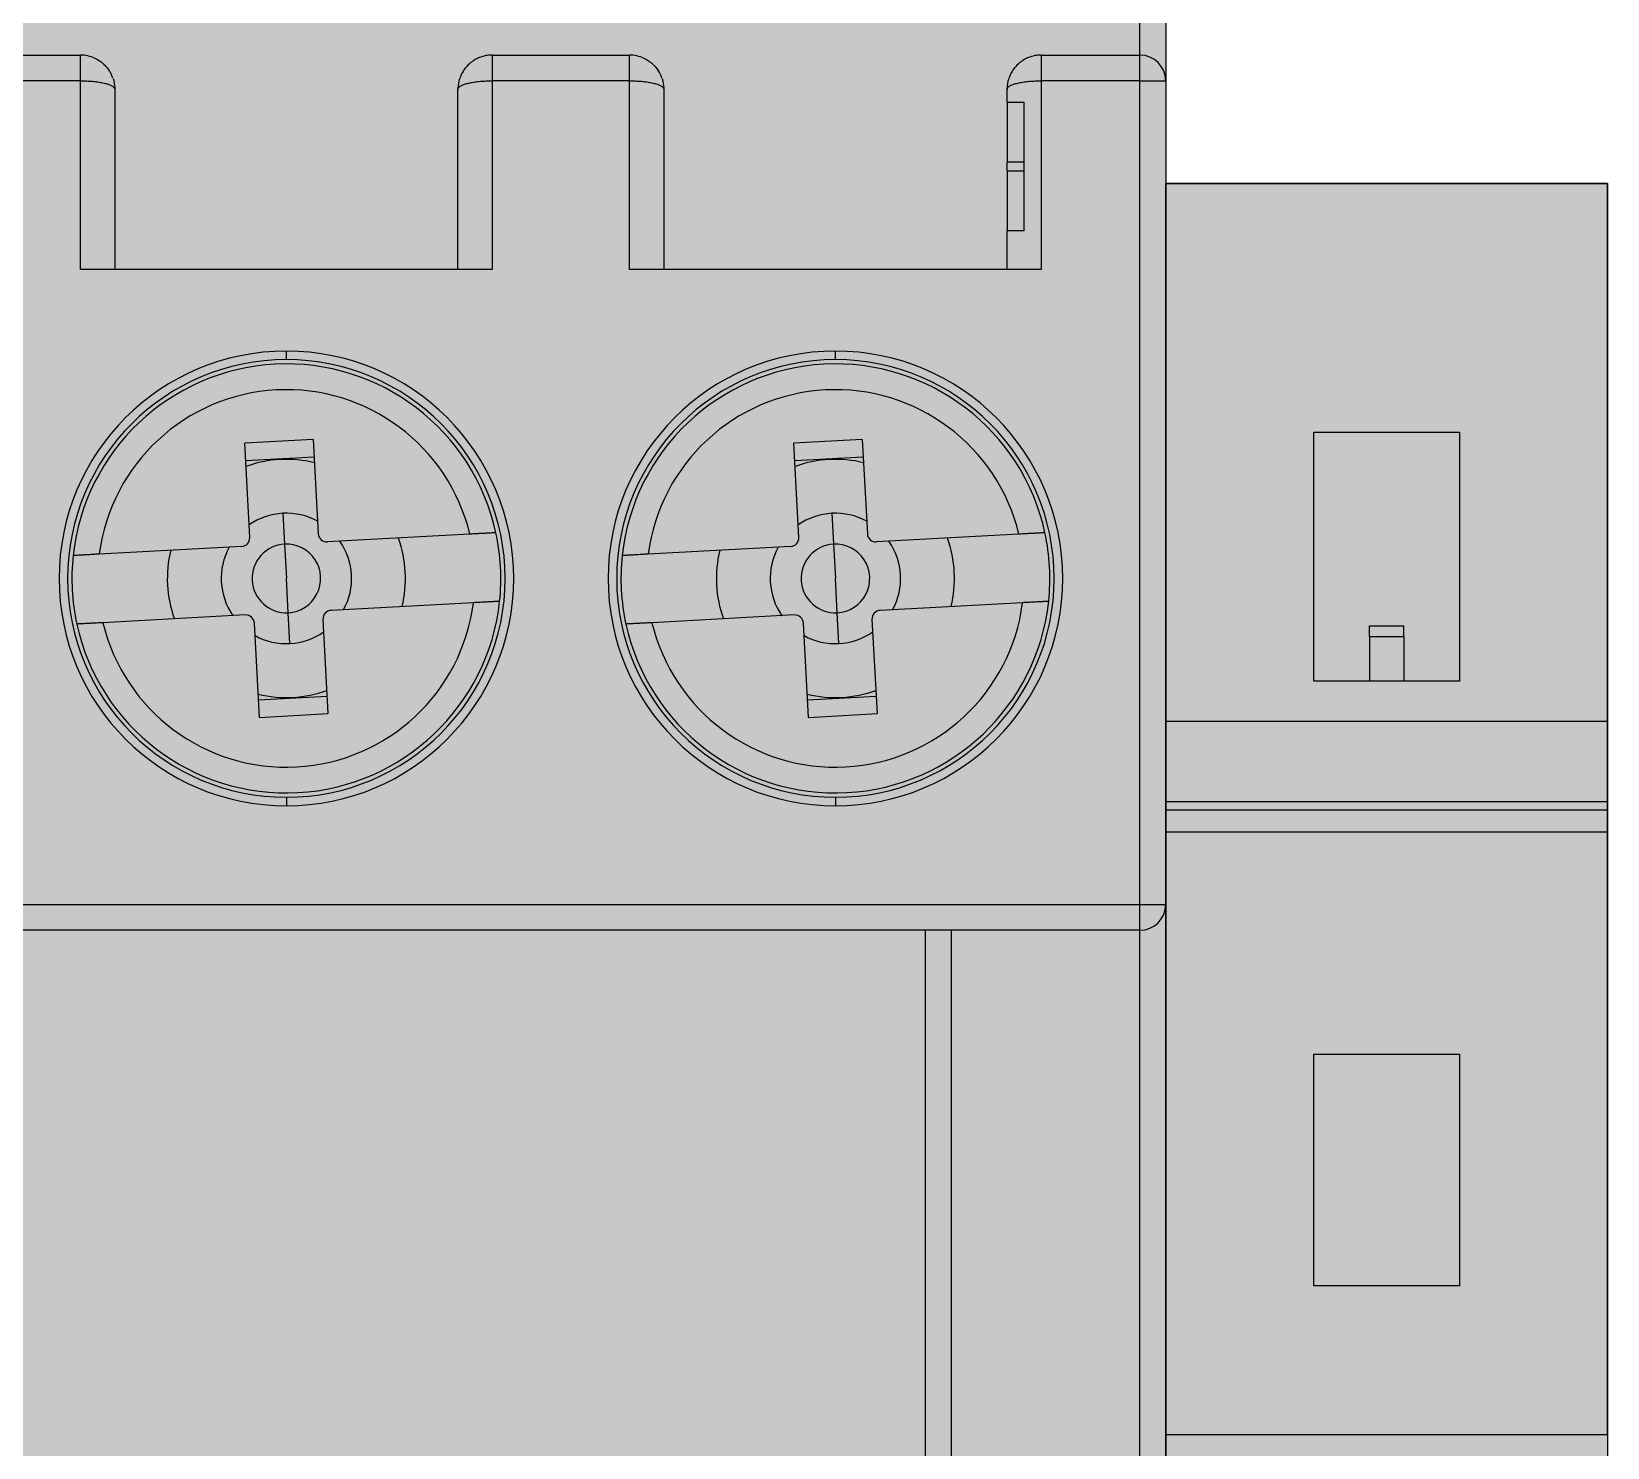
# Model space of a CAD drawing. Extents: x -20 to 2016, y -5898 to 916.
# Drawn here: x 996.33 to 1014.7, y 89.73 to 106.23 of the extents above; entities that cross this region are included whole.
import ezdxf

# ---------------------------------------------------------------- set-up
doc = ezdxf.new("R2010")
doc.units = 0
doc.layers.add('MAIN-1', color=7, linetype='Continuous')
doc.layers.add('SYMS', color=7, linetype='Continuous')

# ---------------------------------------------------------------- blocks, each defined once
blk = doc.blocks.new('clipfix_35_5-select__2', base_point=(-147.547, 71.306))
at = {"color": 7, "linetype": 'Continuous'}
for p, q in [((-147.547, 76.456), (-147.547, 71.306)), ((-141.281, 76.456), (-147.547, 76.456)), ((-141.281, 71.306), (-141.281, 76.456)), ((-140.345, 76.456), (-141.281, 76.456)), ((-140.345, 71.306), (-140.345, 76.456)), ((-140.244, 76.456), (-140.345, 76.456)), ((-140.244, 76.456), (-140.244, 71.306)), ((-139.986, 76.456), (-140.244, 76.456)), ((-139.986, 76.456), (-139.986, 71.306)), ((-132.965, 76.456), (-139.986, 76.456)), ((-132.965, 76.456), (-132.247, 76.456)), ((-132.965, 71.306), (-132.965, 76.456)), ((-144.647, 73.031), (-144.647, 74.731)), ((-144.647, 74.731), (-141.747, 74.731)), ((-141.747, 74.731), (-141.747, 74.081)), ((-137.397, 74.731), (-134.697, 74.731)), ((-137.397, 73.031), (-137.397, 74.731)), ((-134.697, 74.731), (-134.697, 73.031)), ((-142.261, 74.081), (-142.392, 74.081)), ((-142.392, 73.681), (-142.392, 74.081)), ((-142.261, 74.081), (-142.261, 73.681)), ((-142.261, 74.081), (-141.747, 74.081)), ((-141.747, 74.081), (-141.747, 73.681)), ((-142.261, 73.681), (-142.392, 73.681)), ((-142.261, 73.681), (-141.747, 73.681)), ((-141.747, 73.681), (-141.747, 73.031)), ((-141.747, 73.031), (-144.647, 73.031)), ((-134.697, 73.031), (-137.397, 73.031)), ((-141.281, 71.306), (-147.547, 71.306)), ((-140.345, 71.306), (-141.281, 71.306)), ((-140.244, 71.306), (-140.345, 71.306)), ((-139.986, 71.306), (-140.244, 71.306)), ((-132.965, 71.306), (-139.986, 71.306)), ((-132.965, 71.306), (-132.247, 71.306))]:
    blk.add_line(p, q, dxfattribs=at)

msp = doc.modelspace()

# ---------------------------------------------------------------- hatches: boundary and pattern name
at = {"layer": 'SYMS', "true_color": 0x636466}
h = msp.add_hatch(color=251, dxfattribs=at)
h.dxf.hatch_style = 1
h.paths.add_polyline_path([(982.655, 38.159), (1009.555, 38.159), (1009.555, 117.159), (982.655, 117.159)])
h = msp.add_hatch(color=251, dxfattribs=at)
h.dxf.hatch_style = 1
h.paths.add_polyline_path([(1014.705, 104.463), (1009.555, 104.463), (1009.555, 55.863), (1014.705, 55.863)])

# ---------------------------------------------------------------- linework, layer by layer
at = {"layer": 'MAIN-1'}
for p, q in [((1009.255, 105.959), (1009.255, 116.859)), ((1009.555, 116.859), (1009.555, 105.659)), ((995.305, 105.959), (996.905, 105.959)), ((996.926, 105.958), (996.905, 105.959)), ((996.905, 105.659), (996.905, 105.959)), ((996.948, 105.957), (996.926, 105.958)), ((996.969, 105.954), (996.948, 105.957)), ((996.99, 105.95), (996.969, 105.954)), ((997.011, 105.944), (996.99, 105.95)), ((997.032, 105.938), (997.011, 105.944)), ((997.053, 105.931), (997.032, 105.938)), ((997.053, 105.931), (997.065, 105.926)), ((997.065, 105.926), (997.078, 105.919)), ((997.078, 105.919), (997.096, 105.91)), ((997.096, 105.91), (997.115, 105.899)), ((997.115, 105.899), (997.124, 105.893)), ((997.124, 105.893), (997.131, 105.889)), ((997.139, 105.883), (997.131, 105.889)), ((997.146, 105.878), (997.139, 105.883)), ((997.154, 105.872), (997.146, 105.878)), ((997.161, 105.866), (997.154, 105.872)), ((997.168, 105.86), (997.161, 105.866)), ((997.175, 105.854), (997.168, 105.86)), ((997.175, 105.854), (997.189, 105.841)), ((997.189, 105.841), (997.202, 105.827)), ((997.202, 105.827), (997.216, 105.81)), ((1001.407, 105.827), (1001.394, 105.81)), ((1001.42, 105.841), (1001.407, 105.827)), ((1001.434, 105.854), (1001.42, 105.841)), ((1001.441, 105.86), (1001.434, 105.854)), ((1001.448, 105.866), (1001.441, 105.86)), ((1001.456, 105.872), (1001.448, 105.866)), ((1001.463, 105.878), (1001.456, 105.872)), ((1001.47, 105.883), (1001.463, 105.878)), ((1001.478, 105.889), (1001.47, 105.883)), ((1001.485, 105.893), (1001.478, 105.889)), ((1001.494, 105.899), (1001.485, 105.893)), ((1001.513, 105.91), (1001.494, 105.899)), ((1001.531, 105.919), (1001.513, 105.91)), ((1001.544, 105.925), (1001.531, 105.919)), ((1001.554, 105.929), (1001.544, 105.925)), ((1001.572, 105.936), (1001.554, 105.929)), ((1001.59, 105.942), (1001.572, 105.936)), ((1001.609, 105.947), (1001.59, 105.942)), ((1001.628, 105.952), (1001.609, 105.947)), ((1001.647, 105.955), (1001.628, 105.952)), ((1001.666, 105.957), (1001.647, 105.955)), ((1001.685, 105.959), (1001.666, 105.957)), ((1001.705, 105.959), (1001.685, 105.959)), ((1001.705, 105.959), (1003.305, 105.959)), ((1001.705, 105.959), (1001.705, 105.659)), ((1003.326, 105.958), (1003.305, 105.959)), ((1003.305, 105.659), (1003.305, 105.959)), ((1003.348, 105.957), (1003.326, 105.958)), ((1003.369, 105.954), (1003.348, 105.957)), ((1003.39, 105.95), (1003.369, 105.954)), ((1003.411, 105.944), (1003.39, 105.95)), ((1003.432, 105.938), (1003.411, 105.944)), ((1003.453, 105.931), (1003.432, 105.938)), ((1003.453, 105.931), (1003.465, 105.926)), ((1003.465, 105.926), (1003.478, 105.919)), ((1003.478, 105.919), (1003.496, 105.91)), ((1003.496, 105.91), (1003.515, 105.899)), ((1003.515, 105.899), (1003.524, 105.893)), ((1003.524, 105.893), (1003.531, 105.889)), ((1003.539, 105.883), (1003.531, 105.889)), ((1003.546, 105.878), (1003.539, 105.883)), ((1003.554, 105.872), (1003.546, 105.878)), ((1003.561, 105.866), (1003.554, 105.872)), ((1003.568, 105.86), (1003.561, 105.866)), ((1003.575, 105.854), (1003.568, 105.86)), ((1003.575, 105.854), (1003.589, 105.841)), ((1003.589, 105.841), (1003.602, 105.827)), ((1003.602, 105.827), (1003.616, 105.81)), ((1007.807, 105.827), (1007.794, 105.81)), ((1007.82, 105.841), (1007.807, 105.827)), ((1007.834, 105.854), (1007.82, 105.841)), ((1007.841, 105.86), (1007.834, 105.854)), ((1007.848, 105.866), (1007.841, 105.86)), ((1007.856, 105.872), (1007.848, 105.866)), ((1007.863, 105.878), (1007.856, 105.872)), ((1007.87, 105.883), (1007.863, 105.878)), ((1007.878, 105.889), (1007.87, 105.883)), ((1007.885, 105.893), (1007.878, 105.889)), ((1007.894, 105.899), (1007.885, 105.893)), ((1007.913, 105.91), (1007.894, 105.899)), ((1007.931, 105.919), (1007.913, 105.91)), ((1007.944, 105.925), (1007.931, 105.919)), ((1007.954, 105.929), (1007.944, 105.925)), ((1007.972, 105.936), (1007.954, 105.929)), ((1007.99, 105.942), (1007.972, 105.936)), ((1008.009, 105.947), (1007.99, 105.942)), ((1008.028, 105.952), (1008.009, 105.947)), ((1008.047, 105.955), (1008.028, 105.952)), ((1008.066, 105.957), (1008.047, 105.955)), ((1008.085, 105.959), (1008.066, 105.957)), ((1008.105, 105.959), (1008.085, 105.959)), ((1008.105, 105.959), (1009.255, 105.959)), ((1008.105, 105.959), (1008.105, 105.659)), ((1009.255, 105.659), (1009.255, 105.959)), ((996.905, 105.659), (995.305, 105.659)), ((996.905, 103.459), (996.905, 105.659)), ((996.905, 105.659), (996.922, 105.659)), ((996.922, 105.659), (996.94, 105.658)), ((996.94, 105.658), (996.957, 105.658)), ((996.957, 105.658), (996.975, 105.657)), ((996.975, 105.657), (996.992, 105.656)), ((996.992, 105.656), (997.009, 105.655)), ((997.009, 105.655), (997.026, 105.654)), ((997.026, 105.654), (997.043, 105.653)), ((997.043, 105.653), (997.059, 105.651)), ((997.059, 105.651), (997.076, 105.649)), ((997.076, 105.649), (997.092, 105.648)), ((997.092, 105.648), (997.107, 105.645)), ((997.107, 105.645), (997.122, 105.643)), ((997.122, 105.643), (997.137, 105.64)), ((997.137, 105.64), (997.151, 105.638)), ((997.151, 105.638), (997.165, 105.635)), ((997.165, 105.635), (997.179, 105.632)), ((997.179, 105.632), (997.191, 105.629)), ((997.216, 105.81), (997.231, 105.79)), ((997.231, 105.79), (997.241, 105.775)), ((997.245, 105.769), (997.235, 105.784)), ((997.241, 105.775), (997.235, 105.784)), ((997.254, 105.754), (997.245, 105.769)), ((997.262, 105.739), (997.254, 105.754)), ((997.269, 105.723), (997.262, 105.739)), ((997.276, 105.707), (997.269, 105.723)), ((997.282, 105.691), (997.276, 105.707)), ((997.284, 105.685), (997.288, 105.674)), ((997.288, 105.674), (997.293, 105.654)), ((997.293, 105.654), (997.298, 105.629)), ((1001.316, 105.654), (1001.311, 105.629)), ((1001.321, 105.674), (1001.316, 105.654)), ((1001.325, 105.685), (1001.321, 105.674)), ((1001.333, 105.707), (1001.327, 105.691)), ((1001.34, 105.723), (1001.333, 105.707)), ((1001.347, 105.739), (1001.34, 105.723)), ((1001.356, 105.754), (1001.347, 105.739)), ((1001.364, 105.769), (1001.356, 105.754)), ((1001.374, 105.784), (1001.364, 105.769)), ((1001.378, 105.79), (1001.368, 105.775)), ((1001.368, 105.775), (1001.374, 105.784)), ((1001.394, 105.81), (1001.378, 105.79)), ((1001.418, 105.629), (1001.431, 105.632)), ((1001.431, 105.632), (1001.444, 105.635)), ((1001.444, 105.635), (1001.458, 105.638)), ((1001.458, 105.638), (1001.472, 105.64)), ((1001.472, 105.64), (1001.487, 105.643)), ((1001.487, 105.643), (1001.502, 105.645)), ((1001.502, 105.645), (1001.518, 105.648)), ((1001.518, 105.648), (1001.534, 105.649)), ((1001.534, 105.649), (1001.55, 105.651)), ((1001.55, 105.651), (1001.566, 105.653)), ((1001.566, 105.653), (1001.583, 105.654)), ((1001.583, 105.654), (1001.6, 105.655)), ((1001.6, 105.655), (1001.617, 105.656)), ((1001.617, 105.656), (1001.634, 105.657)), ((1001.634, 105.657), (1001.652, 105.658)), ((1001.652, 105.658), (1001.669, 105.658)), ((1001.669, 105.658), (1001.687, 105.659)), ((1001.687, 105.659), (1001.705, 105.659)), ((1003.305, 105.659), (1001.705, 105.659)), ((1001.705, 105.659), (1001.705, 103.459)), ((1003.305, 103.459), (1003.305, 105.659)), ((1003.305, 105.659), (1003.322, 105.659)), ((1003.322, 105.659), (1003.34, 105.658)), ((1003.34, 105.658), (1003.357, 105.658)), ((1003.357, 105.658), (1003.375, 105.657)), ((1003.375, 105.657), (1003.392, 105.656)), ((1003.392, 105.656), (1003.409, 105.655)), ((1003.409, 105.655), (1003.426, 105.654)), ((1003.426, 105.654), (1003.443, 105.653)), ((1003.443, 105.653), (1003.459, 105.651)), ((1003.459, 105.651), (1003.476, 105.649)), ((1003.476, 105.649), (1003.492, 105.648)), ((1003.492, 105.648), (1003.507, 105.645)), ((1003.507, 105.645), (1003.522, 105.643)), ((1003.522, 105.643), (1003.537, 105.64)), ((1003.537, 105.64), (1003.551, 105.638)), ((1003.551, 105.638), (1003.565, 105.635)), ((1003.565, 105.635), (1003.579, 105.632)), ((1003.579, 105.632), (1003.591, 105.629)), ((1003.616, 105.81), (1003.631, 105.79)), ((1003.631, 105.79), (1003.641, 105.775)), ((1003.645, 105.769), (1003.635, 105.784)), ((1003.641, 105.775), (1003.635, 105.784)), ((1003.654, 105.754), (1003.645, 105.769)), ((1003.662, 105.739), (1003.654, 105.754)), ((1003.669, 105.723), (1003.662, 105.739)), ((1003.676, 105.707), (1003.669, 105.723)), ((1003.682, 105.691), (1003.676, 105.707)), ((1003.684, 105.685), (1003.688, 105.674)), ((1003.688, 105.674), (1003.693, 105.654)), ((1003.693, 105.654), (1003.698, 105.629)), ((1007.716, 105.654), (1007.711, 105.629)), ((1007.721, 105.674), (1007.716, 105.654)), ((1007.725, 105.685), (1007.721, 105.674)), ((1007.733, 105.707), (1007.727, 105.691)), ((1007.74, 105.723), (1007.733, 105.707)), ((1007.747, 105.739), (1007.74, 105.723)), ((1007.756, 105.754), (1007.747, 105.739)), ((1007.764, 105.769), (1007.756, 105.754)), ((1007.774, 105.784), (1007.764, 105.769)), ((1007.778, 105.79), (1007.768, 105.775)), ((1007.768, 105.775), (1007.774, 105.784)), ((1007.794, 105.81), (1007.778, 105.79)), ((1007.818, 105.629), (1007.831, 105.632)), ((1007.831, 105.632), (1007.844, 105.635)), ((1007.844, 105.635), (1007.858, 105.638)), ((1007.858, 105.638), (1007.872, 105.64)), ((1007.872, 105.64), (1007.887, 105.643)), ((1007.887, 105.643), (1007.902, 105.645)), ((1007.902, 105.645), (1007.918, 105.648)), ((1007.918, 105.648), (1007.934, 105.649)), ((1007.934, 105.649), (1007.95, 105.651)), ((1007.95, 105.651), (1007.966, 105.653)), ((1007.966, 105.653), (1007.983, 105.654)), ((1007.983, 105.654), (1008, 105.655)), ((1008, 105.655), (1008.017, 105.656)), ((1008.017, 105.656), (1008.034, 105.657)), ((1008.034, 105.657), (1008.052, 105.658)), ((1008.052, 105.658), (1008.069, 105.658)), ((1008.069, 105.658), (1008.087, 105.659)), ((1008.087, 105.659), (1008.105, 105.659)), ((1009.255, 105.659), (1008.105, 105.659)), ((1008.105, 105.659), (1008.105, 103.459)), ((1009.255, 96.059), (1009.255, 105.659)), ((1009.255, 105.659), (1009.555, 105.659)), ((1009.555, 105.659), (1009.555, 96.059)), ((997.191, 105.629), (997.204, 105.626)), ((997.204, 105.626), (997.215, 105.622)), ((997.215, 105.622), (997.226, 105.619)), ((997.226, 105.619), (997.237, 105.615)), ((997.237, 105.615), (997.246, 105.611)), ((997.246, 105.611), (997.255, 105.607)), ((997.255, 105.607), (997.264, 105.603)), ((997.264, 105.603), (997.271, 105.599)), ((997.271, 105.599), (997.278, 105.595)), ((997.278, 105.595), (997.284, 105.591)), ((997.284, 105.591), (997.29, 105.586)), ((997.29, 105.586), (997.294, 105.582)), ((997.294, 105.582), (997.298, 105.578)), ((997.298, 105.629), (997.302, 105.605)), ((997.298, 105.578), (997.301, 105.573)), ((997.301, 105.573), (997.303, 105.569)), ((997.302, 105.605), (997.304, 105.58)), ((997.303, 105.569), (997.304, 105.564)), ((997.304, 105.58), (997.305, 105.559)), ((997.304, 105.564), (997.305, 105.559)), ((997.305, 105.559), (997.305, 103.459)), ((1001.307, 105.605), (1001.305, 105.58)), ((1001.305, 105.58), (1001.305, 105.559)), ((1001.305, 105.564), (1001.306, 105.569)), ((1001.305, 105.559), (1001.305, 105.564)), ((1001.305, 103.459), (1001.305, 105.559)), ((1001.306, 105.569), (1001.308, 105.573)), ((1001.311, 105.629), (1001.307, 105.605)), ((1001.308, 105.573), (1001.311, 105.578)), ((1001.311, 105.578), (1001.315, 105.582)), ((1001.315, 105.582), (1001.319, 105.586)), ((1001.319, 105.586), (1001.325, 105.591)), ((1001.325, 105.591), (1001.331, 105.595)), ((1001.331, 105.595), (1001.338, 105.599)), ((1001.338, 105.599), (1001.345, 105.603)), ((1001.345, 105.603), (1001.354, 105.607)), ((1001.354, 105.607), (1001.363, 105.611)), ((1001.363, 105.611), (1001.372, 105.615)), ((1001.372, 105.615), (1001.383, 105.619)), ((1001.383, 105.619), (1001.394, 105.622)), ((1001.394, 105.622), (1001.406, 105.626)), ((1001.406, 105.626), (1001.418, 105.629)), ((1003.591, 105.629), (1003.604, 105.626)), ((1003.604, 105.626), (1003.615, 105.622)), ((1003.615, 105.622), (1003.626, 105.619)), ((1003.626, 105.619), (1003.637, 105.615)), ((1003.637, 105.615), (1003.646, 105.611)), ((1003.646, 105.611), (1003.655, 105.607)), ((1003.655, 105.607), (1003.664, 105.603)), ((1003.664, 105.603), (1003.671, 105.599)), ((1003.671, 105.599), (1003.678, 105.595)), ((1003.678, 105.595), (1003.684, 105.591)), ((1003.684, 105.591), (1003.69, 105.586)), ((1003.69, 105.586), (1003.694, 105.582)), ((1003.694, 105.582), (1003.698, 105.578)), ((1003.698, 105.629), (1003.702, 105.605)), ((1003.698, 105.578), (1003.701, 105.573)), ((1003.701, 105.573), (1003.703, 105.569)), ((1003.702, 105.605), (1003.704, 105.58)), ((1003.703, 105.569), (1003.704, 105.564)), ((1003.704, 105.58), (1003.705, 105.559)), ((1003.704, 105.564), (1003.705, 105.559)), ((1003.705, 105.559), (1003.705, 103.459)), ((1007.707, 105.605), (1007.705, 105.58)), ((1007.705, 105.58), (1007.705, 105.559)), ((1007.705, 105.564), (1007.706, 105.569)), ((1007.705, 105.559), (1007.705, 105.564)), ((1007.705, 105.409), (1007.705, 105.559)), ((1007.706, 105.569), (1007.708, 105.573)), ((1007.711, 105.629), (1007.707, 105.605)), ((1007.708, 105.573), (1007.711, 105.578)), ((1007.711, 105.578), (1007.715, 105.582)), ((1007.715, 105.582), (1007.719, 105.586)), ((1007.719, 105.586), (1007.725, 105.591)), ((1007.725, 105.591), (1007.731, 105.595)), ((1007.731, 105.595), (1007.738, 105.599)), ((1007.738, 105.599), (1007.745, 105.603)), ((1007.745, 105.603), (1007.754, 105.607)), ((1007.754, 105.607), (1007.763, 105.611)), ((1007.763, 105.611), (1007.772, 105.615)), ((1007.772, 105.615), (1007.783, 105.619)), ((1007.783, 105.619), (1007.794, 105.622)), ((1007.794, 105.622), (1007.806, 105.626)), ((1007.806, 105.626), (1007.818, 105.629)), ((1007.705, 105.409), (1007.705, 104.709)), ((1007.705, 105.409), (1007.905, 105.409)), ((1007.905, 103.909), (1007.905, 105.409)), ((1007.705, 104.609), (1007.705, 104.709)), ((1007.905, 104.709), (1007.705, 104.709)), ((1007.705, 104.609), (1007.705, 103.909)), ((1007.705, 104.609), (1007.905, 104.609)), ((1007.705, 103.459), (1007.705, 103.909)), ((1007.905, 103.909), (1007.705, 103.909)), ((1001.705, 103.459), (996.905, 103.459)), ((1008.105, 103.459), (1003.305, 103.459)), ((999.305, 102.409), (999.305, 102.509)), ((1005.705, 102.409), (1005.705, 102.509)), ((999.618, 101.478), (998.819, 101.435)), ((998.878, 100.337), (998.819, 101.435)), ((999.618, 101.478), (999.677, 100.38)), ((1006.018, 101.478), (1005.219, 101.435)), ((1005.278, 100.337), (1005.219, 101.435)), ((1006.018, 101.478), (1006.077, 100.38)), ((998.83, 101.235), (999.629, 101.278)), ((1005.23, 101.235), (1006.029, 101.278)), ((999.264, 100.618), (999.283, 100.258)), ((1005.664, 100.618), (1005.683, 100.258)), ((1001.443, 100.375), (999.782, 100.285)), ((1001.458, 100.376), (1001.443, 100.375)), ((1001.472, 100.376), (1001.458, 100.376)), ((1001.486, 100.377), (1001.472, 100.376)), ((1001.499, 100.378), (1001.486, 100.377)), ((1001.512, 100.379), (1001.499, 100.378)), ((1001.526, 100.379), (1001.512, 100.379)), ((1001.539, 100.38), (1001.526, 100.379)), ((1001.551, 100.381), (1001.539, 100.38)), ((1001.564, 100.381), (1001.551, 100.381)), ((1001.576, 100.382), (1001.564, 100.381)), ((1001.588, 100.383), (1001.576, 100.382)), ((1001.6, 100.383), (1001.588, 100.383)), ((1001.612, 100.384), (1001.6, 100.383)), ((1001.623, 100.384), (1001.612, 100.384)), ((1001.634, 100.385), (1001.623, 100.384)), ((1001.644, 100.386), (1001.634, 100.385)), ((1001.654, 100.386), (1001.644, 100.386)), ((1001.664, 100.387), (1001.654, 100.386)), ((1001.673, 100.387), (1001.664, 100.387)), ((1001.682, 100.388), (1001.673, 100.387)), ((1001.69, 100.388), (1001.682, 100.388)), ((1001.698, 100.389), (1001.69, 100.388)), ((1001.705, 100.389), (1001.698, 100.389)), ((1001.712, 100.389), (1001.705, 100.389)), ((1001.718, 100.39), (1001.712, 100.389)), ((1001.723, 100.39), (1001.718, 100.39)), ((1001.728, 100.39), (1001.723, 100.39)), ((1001.733, 100.39), (1001.728, 100.39)), ((1001.736, 100.391), (1001.733, 100.39)), ((1001.74, 100.391), (1001.736, 100.391)), ((1001.742, 100.391), (1001.74, 100.391)), ((1001.745, 100.391), (1001.742, 100.391)), ((1001.746, 100.391), (1001.745, 100.391)), ((1001.747, 100.391), (1001.746, 100.391)), ((1001.747, 100.391), (1001.747, 100.391)), ((1007.843, 100.375), (1006.182, 100.285)), ((1007.858, 100.376), (1007.843, 100.375)), ((1007.872, 100.376), (1007.858, 100.376)), ((1007.886, 100.377), (1007.872, 100.376)), ((1007.899, 100.378), (1007.886, 100.377)), ((1007.912, 100.379), (1007.899, 100.378)), ((1007.926, 100.379), (1007.912, 100.379)), ((1007.939, 100.38), (1007.926, 100.379)), ((1007.951, 100.381), (1007.939, 100.38)), ((1007.964, 100.381), (1007.951, 100.381)), ((1007.976, 100.382), (1007.964, 100.381)), ((1007.988, 100.383), (1007.976, 100.382)), ((1008, 100.383), (1007.988, 100.383)), ((1008.012, 100.384), (1008, 100.383)), ((1008.023, 100.384), (1008.012, 100.384)), ((1008.034, 100.385), (1008.023, 100.384)), ((1008.044, 100.386), (1008.034, 100.385)), ((1008.054, 100.386), (1008.044, 100.386)), ((1008.064, 100.387), (1008.054, 100.386)), ((1008.073, 100.387), (1008.064, 100.387)), ((1008.082, 100.388), (1008.073, 100.387)), ((1008.09, 100.388), (1008.082, 100.388)), ((1008.098, 100.389), (1008.09, 100.388)), ((1008.105, 100.389), (1008.098, 100.389)), ((1008.112, 100.389), (1008.105, 100.389)), ((1008.118, 100.39), (1008.112, 100.389)), ((1008.123, 100.39), (1008.118, 100.39)), ((1008.128, 100.39), (1008.123, 100.39)), ((1008.133, 100.39), (1008.128, 100.39)), ((1008.136, 100.391), (1008.133, 100.39)), ((1008.14, 100.391), (1008.136, 100.391)), ((1008.142, 100.391), (1008.14, 100.391)), ((1008.145, 100.391), (1008.142, 100.391)), ((1008.146, 100.391), (1008.145, 100.391)), ((1008.147, 100.391), (1008.146, 100.391)), ((1008.147, 100.391), (1008.147, 100.391)), ((996.82, 100.126), (996.819, 100.126)), ((996.819, 100.126), (996.819, 100.126)), ((996.822, 100.126), (996.82, 100.126)), ((996.824, 100.126), (996.822, 100.126)), ((996.826, 100.126), (996.824, 100.126)), ((996.83, 100.126), (996.826, 100.126)), ((996.834, 100.126), (996.83, 100.126)), ((996.838, 100.127), (996.834, 100.126)), ((996.843, 100.127), (996.838, 100.127)), ((996.849, 100.127), (996.843, 100.127)), ((996.855, 100.128), (996.849, 100.127)), ((996.861, 100.128), (996.855, 100.128)), ((996.868, 100.128), (996.861, 100.128)), ((996.876, 100.129), (996.868, 100.128)), ((996.884, 100.129), (996.876, 100.129)), ((996.893, 100.13), (996.884, 100.129)), ((996.902, 100.13), (996.893, 100.13)), ((996.912, 100.131), (996.902, 100.13)), ((996.922, 100.131), (996.912, 100.131)), ((996.932, 100.132), (996.922, 100.131)), ((996.943, 100.132), (996.932, 100.132)), ((996.955, 100.133), (996.943, 100.132)), ((996.966, 100.134), (996.955, 100.133)), ((996.978, 100.134), (996.966, 100.134)), ((996.99, 100.135), (996.978, 100.134)), ((997.002, 100.135), (996.99, 100.135)), ((997.015, 100.136), (997.002, 100.135)), ((997.028, 100.137), (997.015, 100.136)), ((997.041, 100.138), (997.028, 100.137)), ((997.054, 100.138), (997.041, 100.138)), ((997.067, 100.139), (997.054, 100.138)), ((997.081, 100.14), (997.067, 100.139)), ((997.094, 100.14), (997.081, 100.14)), ((997.109, 100.141), (997.094, 100.14)), ((997.123, 100.142), (997.109, 100.141)), ((998.784, 100.231), (997.123, 100.142)), ((999.283, 100.258), (999.305, 99.859)), ((1003.22, 100.126), (1003.219, 100.126)), ((1003.219, 100.126), (1003.219, 100.126)), ((1003.222, 100.126), (1003.22, 100.126)), ((1003.224, 100.126), (1003.222, 100.126)), ((1003.226, 100.126), (1003.224, 100.126)), ((1003.23, 100.126), (1003.226, 100.126)), ((1003.234, 100.126), (1003.23, 100.126)), ((1003.238, 100.127), (1003.234, 100.126)), ((1003.243, 100.127), (1003.238, 100.127)), ((1003.249, 100.127), (1003.243, 100.127)), ((1003.255, 100.128), (1003.249, 100.127)), ((1003.261, 100.128), (1003.255, 100.128)), ((1003.268, 100.128), (1003.261, 100.128)), ((1003.276, 100.129), (1003.268, 100.128)), ((1003.284, 100.129), (1003.276, 100.129)), ((1003.293, 100.13), (1003.284, 100.129)), ((1003.302, 100.13), (1003.293, 100.13)), ((1003.312, 100.131), (1003.302, 100.13)), ((1003.322, 100.131), (1003.312, 100.131)), ((1003.332, 100.132), (1003.322, 100.131)), ((1003.343, 100.132), (1003.332, 100.132)), ((1003.355, 100.133), (1003.343, 100.132)), ((1003.366, 100.134), (1003.355, 100.133)), ((1003.378, 100.134), (1003.366, 100.134)), ((1003.39, 100.135), (1003.378, 100.134)), ((1003.402, 100.135), (1003.39, 100.135)), ((1003.415, 100.136), (1003.402, 100.135)), ((1003.428, 100.137), (1003.415, 100.136)), ((1003.441, 100.138), (1003.428, 100.137)), ((1003.454, 100.138), (1003.441, 100.138)), ((1003.467, 100.139), (1003.454, 100.138)), ((1003.481, 100.14), (1003.467, 100.139)), ((1003.494, 100.14), (1003.481, 100.14)), ((1003.509, 100.141), (1003.494, 100.14)), ((1003.523, 100.142), (1003.509, 100.141)), ((1005.184, 100.231), (1003.523, 100.142)), ((1005.683, 100.258), (1005.705, 99.859)), ((999.326, 99.46), (999.305, 99.859)), ((1005.726, 99.46), (1005.705, 99.859)), ((1001.486, 99.576), (999.825, 99.486)), ((1001.501, 99.577), (1001.486, 99.576)), ((1001.515, 99.577), (1001.501, 99.577)), ((1001.529, 99.578), (1001.515, 99.577)), ((1001.542, 99.579), (1001.529, 99.578)), ((1001.556, 99.58), (1001.542, 99.579)), ((1001.569, 99.58), (1001.556, 99.58)), ((1001.582, 99.581), (1001.569, 99.58)), ((1001.594, 99.582), (1001.582, 99.581)), ((1001.607, 99.582), (1001.594, 99.582)), ((1001.619, 99.583), (1001.607, 99.582)), ((1001.631, 99.584), (1001.619, 99.583)), ((1001.643, 99.584), (1001.631, 99.584)), ((1001.655, 99.585), (1001.643, 99.584)), ((1001.666, 99.586), (1001.655, 99.585)), ((1001.677, 99.586), (1001.666, 99.586)), ((1001.687, 99.587), (1001.677, 99.586)), ((1001.697, 99.587), (1001.687, 99.587)), ((1001.707, 99.588), (1001.697, 99.587)), ((1001.716, 99.588), (1001.707, 99.588)), ((1001.725, 99.589), (1001.716, 99.588)), ((1001.733, 99.589), (1001.725, 99.589)), ((1001.741, 99.59), (1001.733, 99.589)), ((1001.748, 99.59), (1001.741, 99.59)), ((1001.755, 99.59), (1001.748, 99.59)), ((1001.761, 99.591), (1001.755, 99.59)), ((1001.766, 99.591), (1001.761, 99.591)), ((1001.771, 99.591), (1001.766, 99.591)), ((1001.776, 99.592), (1001.771, 99.591)), ((1001.78, 99.592), (1001.776, 99.592)), ((1001.783, 99.592), (1001.78, 99.592)), ((1001.786, 99.592), (1001.783, 99.592)), ((1001.788, 99.592), (1001.786, 99.592)), ((1001.789, 99.592), (1001.788, 99.592)), ((1001.79, 99.592), (1001.789, 99.592)), ((1001.79, 99.592), (1001.79, 99.592)), ((1007.886, 99.576), (1006.225, 99.486)), ((1007.901, 99.577), (1007.886, 99.576)), ((1007.915, 99.577), (1007.901, 99.577)), ((1007.929, 99.578), (1007.915, 99.577)), ((1007.942, 99.579), (1007.929, 99.578)), ((1007.956, 99.58), (1007.942, 99.579)), ((1007.969, 99.58), (1007.956, 99.58)), ((1007.982, 99.581), (1007.969, 99.58)), ((1007.994, 99.582), (1007.982, 99.581)), ((1008.007, 99.582), (1007.994, 99.582)), ((1008.019, 99.583), (1008.007, 99.582)), ((1008.031, 99.584), (1008.019, 99.583)), ((1008.043, 99.584), (1008.031, 99.584)), ((1008.055, 99.585), (1008.043, 99.584)), ((1008.066, 99.586), (1008.055, 99.585)), ((1008.077, 99.586), (1008.066, 99.586)), ((1008.087, 99.587), (1008.077, 99.586)), ((1008.097, 99.587), (1008.087, 99.587)), ((1008.107, 99.588), (1008.097, 99.587)), ((1008.116, 99.588), (1008.107, 99.588)), ((1008.125, 99.589), (1008.116, 99.588)), ((1008.133, 99.589), (1008.125, 99.589)), ((1008.141, 99.59), (1008.133, 99.589)), ((1008.148, 99.59), (1008.141, 99.59)), ((1008.155, 99.59), (1008.148, 99.59)), ((1008.161, 99.591), (1008.155, 99.59)), ((1008.166, 99.591), (1008.161, 99.591)), ((1008.171, 99.591), (1008.166, 99.591)), ((1008.176, 99.592), (1008.171, 99.591)), ((1008.18, 99.592), (1008.176, 99.592)), ((1008.183, 99.592), (1008.18, 99.592)), ((1008.186, 99.592), (1008.183, 99.592)), ((1008.188, 99.592), (1008.186, 99.592)), ((1008.189, 99.592), (1008.188, 99.592)), ((1008.19, 99.592), (1008.189, 99.592)), ((1008.19, 99.592), (1008.19, 99.592)), ((998.827, 99.433), (997.166, 99.343)), ((999.345, 99.1), (999.326, 99.46)), ((1005.227, 99.433), (1003.566, 99.343)), ((1005.745, 99.1), (1005.726, 99.46)), ((996.863, 99.327), (996.862, 99.327)), ((996.862, 99.327), (996.862, 99.327)), ((996.865, 99.327), (996.863, 99.327)), ((996.867, 99.327), (996.865, 99.327)), ((996.869, 99.327), (996.867, 99.327)), ((996.873, 99.327), (996.869, 99.327)), ((996.877, 99.328), (996.873, 99.327)), ((996.881, 99.328), (996.877, 99.328)), ((996.886, 99.328), (996.881, 99.328)), ((996.892, 99.328), (996.886, 99.328)), ((996.898, 99.329), (996.892, 99.328)), ((996.904, 99.329), (996.898, 99.329)), ((996.911, 99.329), (996.904, 99.329)), ((996.919, 99.33), (996.911, 99.329)), ((996.927, 99.33), (996.919, 99.33)), ((996.936, 99.331), (996.927, 99.33)), ((996.945, 99.331), (996.936, 99.331)), ((996.955, 99.332), (996.945, 99.331)), ((996.965, 99.332), (996.955, 99.332)), ((996.975, 99.333), (996.965, 99.332)), ((996.986, 99.333), (996.975, 99.333)), ((996.998, 99.334), (996.986, 99.333)), ((997.009, 99.335), (996.998, 99.334)), ((997.021, 99.335), (997.009, 99.335)), ((997.033, 99.336), (997.021, 99.335)), ((997.045, 99.337), (997.033, 99.336)), ((997.058, 99.337), (997.045, 99.337)), ((997.071, 99.338), (997.058, 99.337)), ((997.084, 99.339), (997.071, 99.338)), ((997.097, 99.339), (997.084, 99.339)), ((997.11, 99.34), (997.097, 99.339)), ((997.124, 99.341), (997.11, 99.34)), ((997.137, 99.342), (997.124, 99.341)), ((997.152, 99.342), (997.137, 99.342)), ((997.166, 99.343), (997.152, 99.342)), ((998.991, 98.24), (998.932, 99.338)), ((999.731, 99.381), (999.79, 98.283)), ((1003.263, 99.327), (1003.262, 99.327)), ((1003.262, 99.327), (1003.262, 99.327)), ((1003.265, 99.327), (1003.263, 99.327)), ((1003.267, 99.327), (1003.265, 99.327)), ((1003.269, 99.327), (1003.267, 99.327)), ((1003.273, 99.327), (1003.269, 99.327)), ((1003.277, 99.328), (1003.273, 99.327)), ((1003.281, 99.328), (1003.277, 99.328)), ((1003.286, 99.328), (1003.281, 99.328)), ((1003.292, 99.328), (1003.286, 99.328)), ((1003.298, 99.329), (1003.292, 99.328)), ((1003.304, 99.329), (1003.298, 99.329)), ((1003.311, 99.329), (1003.304, 99.329)), ((1003.319, 99.33), (1003.311, 99.329)), ((1003.327, 99.33), (1003.319, 99.33)), ((1003.336, 99.331), (1003.327, 99.33)), ((1003.345, 99.331), (1003.336, 99.331)), ((1003.355, 99.332), (1003.345, 99.331)), ((1003.365, 99.332), (1003.355, 99.332)), ((1003.375, 99.333), (1003.365, 99.332)), ((1003.386, 99.333), (1003.375, 99.333)), ((1003.398, 99.334), (1003.386, 99.333)), ((1003.409, 99.335), (1003.398, 99.334)), ((1003.421, 99.335), (1003.409, 99.335)), ((1003.433, 99.336), (1003.421, 99.335)), ((1003.445, 99.337), (1003.433, 99.336)), ((1003.458, 99.337), (1003.445, 99.337)), ((1003.471, 99.338), (1003.458, 99.337)), ((1003.484, 99.339), (1003.471, 99.338)), ((1003.497, 99.339), (1003.484, 99.339)), ((1003.51, 99.34), (1003.497, 99.339)), ((1003.524, 99.341), (1003.51, 99.34)), ((1003.537, 99.342), (1003.524, 99.341)), ((1003.552, 99.342), (1003.537, 99.342)), ((1003.566, 99.343), (1003.552, 99.342)), ((1005.391, 98.24), (1005.332, 99.338)), ((1006.131, 99.381), (1006.19, 98.283)), ((999.779, 98.483), (998.981, 98.439)), ((1006.179, 98.483), (1005.381, 98.439)), ((998.991, 98.24), (999.79, 98.283)), ((1005.391, 98.24), (1006.19, 98.283)), ((999.305, 97.309), (999.305, 97.209)), ((1005.705, 97.309), (1005.705, 97.209)), ((982.955, 96.059), (1009.255, 96.059)), ((1009.255, 95.759), (1009.255, 96.059)), ((1009.255, 96.059), (1009.555, 96.059)), ((1009.555, 96.059), (1009.555, 80.759)), ((1009.255, 95.759), (982.955, 95.759)), ((1006.755, 80.357), (1006.755, 95.759)), ((1007.055, 95.759), (1007.055, 81.025)), ((1009.255, 80.759), (1009.255, 95.759))]:
    msp.add_line(p, q, dxfattribs=at)
for centre, radius, start, end in [((1009.255, 105.659), 0.3, 0, 90), ((999.305, 99.859), 2.65, 0, 180), ((1005.705, 99.859), 2.65, 0, 180), ((999.305, 99.859), 2.55, 90, 270), ((999.305, 99.859), 2.5, 12.2917, 173.8779), ((999.305, 99.859), 2.55, 270, 90), ((1005.705, 99.859), 2.55, 90, 270), ((1005.705, 99.859), 2.5, 12.2917, 173.8779), ((1005.705, 99.859), 2.55, 270, 90), ((999.305, 99.859), 2.2, 13.5605, 172.6091), ((1005.705, 99.859), 2.2, 13.5605, 172.6091), ((999.305, 99.859), 1.388, 93.0848, 109.8381), ((999.305, 99.859), 1.388, 76.3316, 93.0848), ((1005.705, 99.859), 1.388, 93.0848, 109.8381), ((1005.705, 99.859), 1.388, 76.3316, 93.0848), ((999.305, 99.859), 0.76, 93.0849, 124.8522), ((999.305, 99.859), 0.76, 61.3174, 93.0849), ((1005.705, 99.859), 0.76, 93.0849, 124.8522), ((1005.705, 99.859), 0.76, 61.3174, 93.0849), ((998.778, 100.331), 0.1, 273.0846, 3.0846), ((999.777, 100.385), 0.1, 183.0846, 273.0846), ((999.305, 99.859), 1.388, 346.3316, 19.8381), ((999.305, 99.859), 2.5, 3.0848, 12.2917), ((1005.178, 100.331), 0.1, 273.0846, 3.0846), ((1006.177, 100.385), 0.1, 183.0846, 273.0846), ((1005.705, 99.859), 1.388, 346.3316, 19.8381), ((1005.705, 99.859), 2.5, 3.0848, 12.2917), ((999.305, 99.859), 2.5, 173.8779, 183.0848), ((999.305, 99.859), 1.388, 166.3316, 199.8381), ((999.305, 99.859), 0.76, 151.3174, 214.8521), ((999.305, 99.859), 0.4, 93.0849, 273.0848), ((999.305, 99.859), 0.4, 273.0848, 93.0849), ((999.305, 99.859), 0.76, 331.3175, 34.8522), ((1005.705, 99.859), 2.5, 173.8779, 183.0848), ((1005.705, 99.859), 1.388, 166.3316, 199.8381), ((1005.705, 99.859), 0.76, 151.3174, 214.8521), ((1005.705, 99.859), 0.4, 93.0849, 273.0848), ((1005.705, 99.859), 0.4, 273.0848, 93.0849), ((1005.705, 99.859), 0.76, 331.3175, 34.8522), ((999.305, 99.859), 2.5, 353.8779, 3.0848), ((1005.705, 99.859), 2.5, 353.8779, 3.0848), ((999.305, 99.859), 2.65, 180, 0), ((1005.705, 99.859), 2.65, 180, 0), ((999.305, 99.859), 2.5, 183.0848, 192.2917), ((999.305, 99.859), 2.5, 192.2917, 353.8779), ((999.305, 99.859), 2.2, 193.5605, 352.6091), ((1005.705, 99.859), 2.5, 183.0848, 192.2917), ((1005.705, 99.859), 2.5, 192.2917, 353.8779), ((1005.705, 99.859), 2.2, 193.5605, 352.6091), ((998.832, 99.333), 0.1, 3.0846, 93.0846), ((999.831, 99.387), 0.1, 93.0846, 183.0846), ((1005.232, 99.333), 0.1, 3.0846, 93.0846), ((1006.231, 99.387), 0.1, 93.0846, 183.0846), ((999.305, 99.859), 0.76, 273.0848, 304.8521), ((1005.705, 99.859), 0.76, 273.0848, 304.8521), ((999.305, 99.859), 0.76, 241.3175, 273.0848), ((1005.705, 99.859), 0.76, 241.3175, 273.0848), ((999.305, 99.859), 1.388, 256.3316, 273.0848), ((999.305, 99.859), 1.388, 273.0848, 289.8381), ((1005.705, 99.859), 1.388, 256.3316, 273.0848), ((1005.705, 99.859), 1.388, 273.0848, 289.8381), ((1009.255, 96.059), 0.3, 270, 0)]:
    msp.add_arc(centre, radius, start, end, dxfattribs=at)
at = {"layer": 'SYMS'}
for points in [[(982.655, 117.159), (1009.555, 117.159), (1009.555, 38.159), (982.655, 38.159)], [(1009.555, 104.463), (1014.705, 104.463), (1014.705, 55.863), (1009.555, 55.863)]]:
    msp.add_lwpolyline(points, close=True, dxfattribs=at)

# ---------------------------------------------------------------- block references
at = {"rotation": 270}
msp.add_blockref('clipfix_35_5-select__2', (1009.555, 104.463), dxfattribs=at)

doc.saveas('drawing.dxf')
